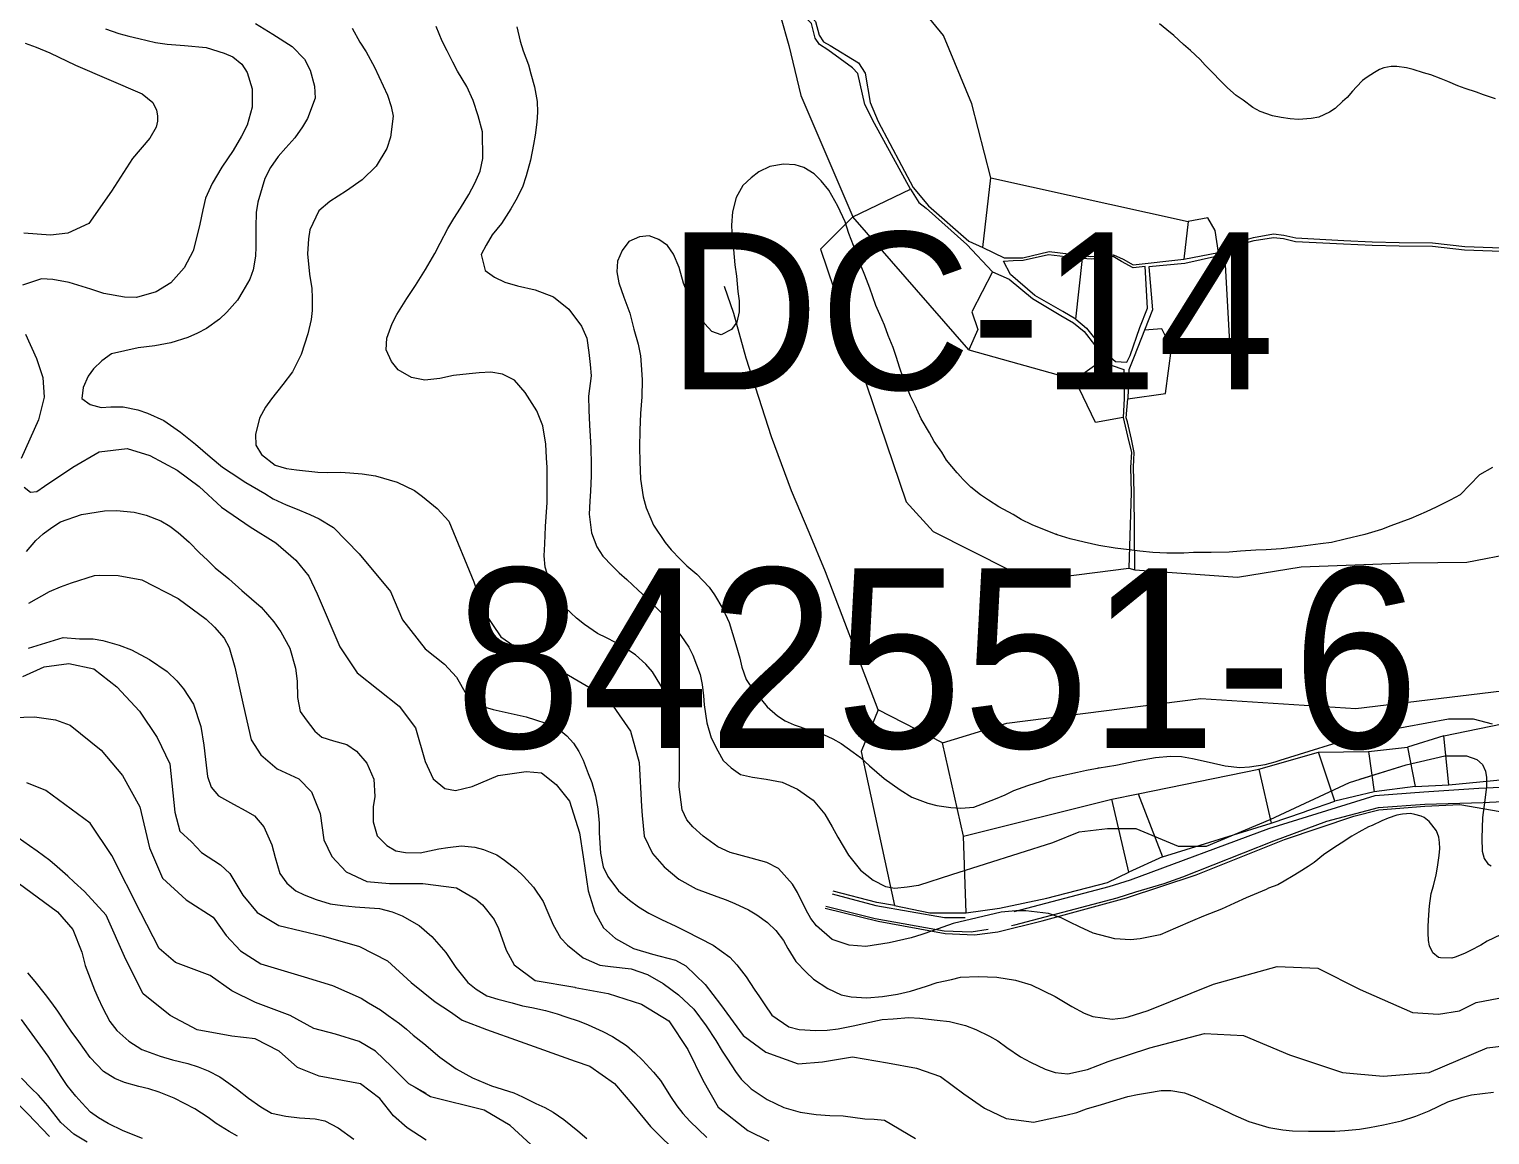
# Model space of a CAD drawing. Header units: metres. Extents: x 548946 to 557077, y 1838800 to 1845419.
# Drawn here: x 553096 to 553746, y 1840288 to 1840780 of the extents above; entities that cross this region are included whole.
import ezdxf
from ezdxf.enums import TextEntityAlignment as Align

# ---------------------------------------------------------------- set-up
doc = ezdxf.new("R2010")
doc.units = ezdxf.units.M
doc.header["$LTSCALE"] = 28
doc.linetypes.add('LONG_DASHED', pattern=[7.5, 6, -1.5])
for name, color, linetype, lineweight in [('1', 7, 'Continuous', 13), ('10', 7, 'Continuous', 13), ('2', 7, 'Continuous', 13), ('22', 7, 'Continuous', 13), ('30', 7, 'Continuous', 13), ('55', 7, 'Continuous', 35)]:
    doc.layers.add(name, color=color, linetype=linetype, lineweight=lineweight)
doc.layers.add('61', color=7, linetype='Continuous')

msp = doc.modelspace()

# ---------------------------------------------------------------- linework, layer by layer
at = {"layer": '1'}
for points in [[(553129.64, 1840780.12), (553135.72, 1840778.06), (553140.14, 1840776.86), (553144.54, 1840775.91), (553152.02, 1840774.13), (553157.18, 1840773.27), (553164.92, 1840772.69), (553174.51, 1840771.8), (553182.59, 1840769.31), (553186.42, 1840767.65), (553190.41, 1840764.45), (553192.78, 1840760.67), (553195, 1840753.51), (553194.99, 1840745.31), (553192.75, 1840737.26), (553190.29, 1840732.44), (553186.58, 1840726.05), (553181.54, 1840718.6), (553177.14, 1840711.35), (553174.22, 1840704.79), (553173.1, 1840699.59), (553171.73, 1840693.2), (553170.64, 1840688.92), (553168.74, 1840681.3), (553164.77, 1840673.7), (553158.74, 1840667.06), (553152.28, 1840663.1), (553143.46, 1840660.56), (553138.12, 1840660.63), (553128.95, 1840662.35), (553123.16, 1840664.18), (553113.6, 1840667.16), (553106.29, 1840668.56), (553101.18, 1840668.91), (553092.78, 1840666.04)], [(553196.48, 1840782.54), (553204.16, 1840777.79), (553212.83, 1840772.25), (553218.39, 1840766.62), (553220.87, 1840761.82), (553222.84, 1840754.62), (553223.03, 1840749.31), (553219.74, 1840740.23), (553217.42, 1840736.47), (553214.05, 1840731.67), (553209.99, 1840727.19), (553206.64, 1840723.32), (553203.16, 1840718.38), (553200.7, 1840713.56), (553197.57, 1840702.94), (553196.77, 1840698.43), (553196.59, 1840691.78), (553196.64, 1840683.07), (553196.58, 1840678.9), (553195.43, 1840672.79), (553194.06, 1840668.74), (553190.88, 1840663.31), (553188.45, 1840659.41), (553183.71, 1840654.07), (553180.42, 1840650.85), (553174.76, 1840646.71), (553170.71, 1840644.58), (553166.37, 1840642.67), (553158.83, 1840640.28), (553151.69, 1840638.97), (553144.23, 1840638.15), (553132.44, 1840635.42), (553128.1, 1840632.34), (553124.32, 1840628.8), (553121.95, 1840625.55), (553119.78, 1840620.5), (553119.14, 1840615.62), (553122.82, 1840612.9), (553127.79, 1840611.5), (553132.05, 1840611.84), (553137.64, 1840611.8), (553144.15, 1840610.57), (553148.35, 1840609.08), (553155.74, 1840605.73), (553163.07, 1840600.56), (553169.77, 1840595.18), (553176.25, 1840589.52), (553181.81, 1840585.06), (553185.61, 1840582.49), (553192.2, 1840578.14), (553200.67, 1840573.22), (553204.44, 1840570.91), (553210.21, 1840568.16), (553214.29, 1840566.53), (553220.68, 1840563.98), (553224.93, 1840561.98), (553231.21, 1840558.12), (553242.69, 1840546.46), (553256.65, 1840529.6), (553261.95, 1840517.08), (553272.05, 1840504.07), (553280.72, 1840497.33), (553286.01, 1840491.55), (553290.34, 1840483.84), (553295.63, 1840479.03), (553302.37, 1840477.1), (553317.08, 1840473.81)], [(553239.51, 1840780.39), (553243.04, 1840774.27), (553245.86, 1840769.9), (553249.48, 1840763.02), (553255.27, 1840750.65), (553256.86, 1840745.62), (553257.86, 1840741.31), (553256.68, 1840731.95), (553255.01, 1840726.95), (553250.3, 1840719.02), (553243.95, 1840712.86), (553237.07, 1840708.07), (553229.67, 1840703.22), (553224.78, 1840699.17), (553220.77, 1840690.67), (553220.17, 1840686.7), (553219.74, 1840680.02), (553220.61, 1840670.88), (553221.58, 1840664.48), (553221.77, 1840660.34), (553221.74, 1840654.75), (553221.28, 1840650.67), (553219.76, 1840644.39), (553216.87, 1840635.22), (553212.92, 1840627.38), (553208.72, 1840621.84), (553203.57, 1840615.42), (553201, 1840611.63), (553198.28, 1840606.78), (553196.47, 1840599.55), (553196.61, 1840594.76), (553199.15, 1840590.61), (553205.26, 1840585.95), (553210.36, 1840584.44), (553214.73, 1840583.75), (553224.21, 1840582.71), (553228.38, 1840582.65), (553234.35, 1840582.79), (553238.54, 1840582.47), (553244.05, 1840582.03), (553249.88, 1840581.11)], [(553325.39, 1840550.8), (553325.72, 1840558.51), (553325.89, 1840562.82), (553326.36, 1840569.25), (553326.39, 1840573.67), (553326.42, 1840578.1), (553326.46, 1840584.87), (553326.12, 1840589.12), (553325.84, 1840595.2), (553324.42, 1840603.37), (553321.85, 1840610.11), (553316.67, 1840618.25), (553311.9, 1840623.71), (553306.54, 1840626.37), (553301.37, 1840627.23), (553296.06, 1840627.04), (553291.69, 1840626.56), (553284.75, 1840625.79), (553278.53, 1840624.46), (553271.85, 1840623.72), (553265.99, 1840624.9), (553260.03, 1840628.27), (553257.01, 1840632.1), (553254.76, 1840637.19), (553254.96, 1840642.41), (553257.37, 1840648.92), (553259.4, 1840652.91), (553263.94, 1840660.05), (553267.72, 1840665.92), (553272.26, 1840673.06), (553276.3, 1840680.13), (553278.79, 1840684.7), (553282.22, 1840691.32), (553284.85, 1840695.77), (553287.74, 1840700.25), (553291.48, 1840706.39), (553294.17, 1840711.5), (553296.58, 1840716.83), (553297.78, 1840722.43), (553297.65, 1840734.25), (553295.69, 1840741.44), (553293.38, 1840748.21), (553290.62, 1840754.41), (553286.48, 1840761.24), (553284.35, 1840765.3), (553281.84, 1840770.35), (553279.67, 1840774.67), (553277, 1840781.26)], [(553478.26, 1840643.59), (553476.58, 1840648.22), (553474.51, 1840652.93), (553472.77, 1840656.9), (553471.43, 1840660.79), (553470.09, 1840664.67), (553467.9, 1840670.41), (553466.27, 1840674.53), (553464.62, 1840678.9), (553462.8, 1840683.64), (553460.78, 1840689.01), (553459.16, 1840694.29), (553455.79, 1840701.2), (553451.89, 1840708.32), (553448.44, 1840712.49), (553445.36, 1840715.66), (553440.76, 1840718.41), (553436.85, 1840719.67), (553431.63, 1840719.87), (553425.49, 1840718.93), (553420.69, 1840716.45), (553417.2, 1840713.86), (553413.55, 1840710.47), (553410.63, 1840705.07), (553408.99, 1840698.65), (553408.48, 1840692.74), (553408.81, 1840686.14), (553409.41, 1840681.92), (553410.03, 1840675.09), (553410.71, 1840670.1), (553411.33, 1840663.27), (553411.93, 1840659.05), (553411.95, 1840654.11), (553410.89, 1840649.57), (553408.52, 1840646.32), (553403.83, 1840643.98), (553399.78, 1840645.35), (553396.67, 1840648.78), (553393.45, 1840653.24), (553390.2, 1840659.12), (553387.12, 1840666.98), (553385.19, 1840673.92), (553382.71, 1840679.89), (553379.94, 1840683.75), (553376.15, 1840686.32), (553371.81, 1840687.92), (553367.56, 1840687.58), (553362.84, 1840685.5), (553359.78, 1840681.4), (553357.69, 1840676.74), (553357.43, 1840672.03), (553358.37, 1840667.06), (553360.51, 1840660.67), (553363.24, 1840653.55), (553365.06, 1840646.47), (553366.97, 1840639.79), (553367.93, 1840634.56), (553368.24, 1840630.57), (553368.72, 1840623.86), (553368.51, 1840616.29), (553367.91, 1840608.81), (553367.67, 1840601.5), (553367.49, 1840593.68), (553367.66, 1840587.45), (553367.99, 1840579.69), (553369.13, 1840571.75), (553370.44, 1840566.95), (553373.77, 1840559.12), (553378.9, 1840551.5), (553381.61, 1840548.15), (553385.58, 1840544.04), (553388.63, 1840541.12), (553393.08, 1840537.32), (553398.53, 1840531.55), (553400.98, 1840528.18), (553404.65, 1840521.95), (553407.42, 1840515.75), (553410.44, 1840506.07), (553412.14, 1840500.01), (553413.11, 1840495.96), (553415.02, 1840490.45), (553418.12, 1840485.85), (553421.86, 1840481.45), (553424.43, 1840478.22), (553429.02, 1840474.3), (553432.39, 1840472.07), (553436.35, 1840470.3), (553442.98, 1840468.03), (553449.46, 1840465.89), (553453.56, 1840464), (553457.3, 1840461.94), (553462.67, 1840458.11), (553465.92, 1840455.73), (553469.97, 1840452.02), (553476.45, 1840446.36), (553483.64, 1840441.3), (553488.8, 1840438.1), (553495.99, 1840435.38), (553499.88, 1840434.37), (553506.21, 1840433.51), (553510.55, 1840433.08)], [(553478.26, 1840643.59), (553476.58, 1840648.22), (553474.51, 1840652.93), (553472.77, 1840656.9), (553471.43, 1840660.79), (553470.09, 1840664.67), (553467.9, 1840670.41), (553466.27, 1840674.53), (553464.62, 1840678.9), (553462.8, 1840683.64), (553460.78, 1840689.01), (553459.16, 1840694.29), (553455.79, 1840701.2), (553451.89, 1840708.32), (553448.44, 1840712.49), (553445.36, 1840715.66), (553440.76, 1840718.41), (553436.85, 1840719.67), (553431.63, 1840719.87), (553425.49, 1840718.93), (553420.69, 1840716.45), (553417.2, 1840713.86), (553413.55, 1840710.47), (553410.63, 1840705.07), (553408.99, 1840698.65), (553408.48, 1840692.74), (553408.81, 1840686.14), (553409.41, 1840681.92), (553410.03, 1840675.09), (553410.71, 1840670.1), (553411.33, 1840663.27), (553411.93, 1840659.05), (553411.95, 1840654.11), (553410.89, 1840649.57), (553408.52, 1840646.32), (553403.83, 1840643.98), (553399.78, 1840645.35), (553396.67, 1840648.78), (553393.45, 1840653.24), (553390.2, 1840659.12), (553387.12, 1840666.98), (553385.19, 1840673.92), (553382.71, 1840679.89), (553379.94, 1840683.75), (553376.15, 1840686.32), (553375.89, 1840686.42)], [(553094.02, 1840644.19), (553098.93, 1840633.32), (553101.75, 1840624.86), (553102.35, 1840616.2), (553099.85, 1840606.06), (553092.1, 1840588.8)], [(553747.45, 1840584.8), (553741.56, 1840581.55), (553733.05, 1840572.68), (553728.51, 1840570.23), (553722.34, 1840567.21), (553717.88, 1840565.16), (553711.05, 1840562.19), (553702.06, 1840558.86), (553697.94, 1840557.24), (553690.52, 1840554.99), (553681.78, 1840552.86), (553675.7, 1840551.41), (553670.81, 1840550.87), (553661.85, 1840549.62), (553653.25, 1840548.55), (553646.66, 1840548.21), (553642, 1840547.96), (553635.15, 1840547.59), (553630.12, 1840547.17), (553622.07, 1840547.06), (553614.28, 1840546.98), (553609.88, 1840546.76), (553602.34, 1840546.71), (553596.06, 1840547.06), (553590.41, 1840547.61), (553585.53, 1840548.24), (553579.33, 1840548.99), (553572.05, 1840550.14), (553565.52, 1840551.63), (553559.38, 1840553.03), (553553.58, 1840554.87), (553547.88, 1840557.1), (553542.42, 1840559.36), (553537.49, 1840561.68), (553533.86, 1840563.88), (553527.5, 1840567.34), (553522.88, 1840570.34), (553519.37, 1840572.69), (553515.09, 1840576.12), (553511.72, 1840579.52), (553508.93, 1840582.46), (553504.28, 1840588.06), (553502.2, 1840591.6), (553498.8, 1840596.43), (553496.7, 1840600.23), (553493.02, 1840606.46), (553490.28, 1840612.4), (553488.26, 1840616.6), (553486.52, 1840620.57), (553485.01, 1840624.83), (553483.33, 1840629.45), (553481.94, 1840633.85), (553480.54, 1840638.25), (553478.26, 1840643.59)], [(553510.92, 1840580.36), (553508.93, 1840582.46), (553504.28, 1840588.06), (553502.2, 1840591.6), (553498.8, 1840596.43), (553496.7, 1840600.23), (553493.02, 1840606.46), (553490.28, 1840612.4), (553488.26, 1840616.6), (553486.52, 1840620.57), (553485.01, 1840624.83), (553483.33, 1840629.45), (553481.94, 1840633.85), (553480.54, 1840638.25), (553478.26, 1840643.59)], [(553093.51, 1840576.1), (553096.32, 1840573.89), (553099.13, 1840574.09), (553102.55, 1840576.51), (553115.2, 1840584.97), (553126.95, 1840591.84), (553139.35, 1840593.35), (553149.41, 1840590.19), (553161.67, 1840583.65)], [(553161.67, 1840583.65), (553171.42, 1840576.32), (553181.37, 1840567.19), (553194.14, 1840558.37), (553205.54, 1840551.35), (553214.44, 1840543.53), (553220.2, 1840536.41), (553223.93, 1840528.64), (553234.03, 1840505.04), (553241.73, 1840493.48), (553260.5, 1840478.55), (553267.72, 1840468.91), (553272.05, 1840453.98), (553275.56, 1840446.14), (553280.89, 1840441.97), (553285.64, 1840441.08), (553293.06, 1840442.87), (553304.62, 1840447.63), (553317.08, 1840449.41), (553323.9, 1840448.82), (553330.43, 1840443.76), (553336.36, 1840436.32), (553340.74, 1840422.22), (553342.48, 1840411.51), (553344.72, 1840396.31), (553347.7, 1840386.84), (553351.43, 1840379.86), (553356.89, 1840375.13), (553364.84, 1840370.64), (553373.29, 1840368.15), (553383.48, 1840365.41), (553388.09, 1840362.88), (553396.75, 1840354.68), (553403.56, 1840345.74), (553413.73, 1840331.89), (553423.71, 1840324.54), (553438.22, 1840319.28), (553449.05, 1840320.13), (553462.36, 1840322.49), (553477.98, 1840319.82), (553490.94, 1840317.39), (553501.58, 1840313.64), (553511.95, 1840305.98), (553521.11, 1840299.59), (553530.79, 1840295.03), (553543.13, 1840293.4), (553544.26, 1840293.57), (553557.33, 1840296.47), (553562.27, 1840297.66), (553566.64, 1840299.32), (553573.32, 1840301.22), (553578.61, 1840302.85), (553585.03, 1840304.72), (553589.35, 1840305.72), (553593.69, 1840306.46), (553599.83, 1840307.39), (553604.11, 1840307.47), (553610.22, 1840306.33), (553614.56, 1840304.72), (553621.4, 1840301.58), (553625.91, 1840299.6), (553631.82, 1840296.74), (553638.93, 1840293.62), (553647.8, 1840290.96), (553654.03, 1840289.95), (553658.37, 1840289.52), (553665.42, 1840289.26), (553670.22, 1840289.39), (553677.24, 1840289.39), (553681.64, 1840289.61), (553688.2, 1840290.2), (553692.55, 1840290.94), (553698.91, 1840292.16), (553702.85, 1840292.99), (553706.91, 1840293.96), (553713.19, 1840295.95), (553719.16, 1840298.43), (553727.45, 1840302.33), (553733.84, 1840304.46), (553738.01, 1840305.57), (553747.78, 1840306.65)], [(553249.88, 1840581.11), (553259.55, 1840578.28), (553267.37, 1840574.59), (553270.91, 1840571.99), (553277.46, 1840566.52), (553282.64, 1840560.91), (553293.71, 1840533.93), (553298.04, 1840520.93), (553305.74, 1840509.37), (553317.77, 1840501.18), (553334.14, 1840493.48), (553348.09, 1840485.29), (553355.79, 1840478.55), (553363.49, 1840467.47), (553367.34, 1840453.5), (553368.45, 1840433.82), (553368.76, 1840429.82), (553369.64, 1840420.68), (553373.34, 1840413.03), (553378.56, 1840406.97), (553385.01, 1840401.56), (553392.77, 1840397.22), (553401.99, 1840393.81), (553406.18, 1840392.32), (553410.01, 1840390.66), (553416.03, 1840387.94), (553419.8, 1840385.63), (553424.59, 1840382.25), (553428.24, 1840378.62), (553431.72, 1840374.2), (553433.54, 1840370.62), (553437.17, 1840364.91), (553441.73, 1840360.08), (553445.07, 1840356.94), (553451.37, 1840352.82), (553457.39, 1840350.1), (553461.79, 1840349.16), (553468.73, 1840348.75), (553475.69, 1840349.26), (553482.46, 1840350.39), (553488.17, 1840351.67), (553495.34, 1840353.89), (553500.11, 1840355.46), (553506.45, 1840356.93), (553510.51, 1840357.9), (553518.27, 1840358.24), (553526.64, 1840357.86), (553534.98, 1840356.56), (553541.97, 1840354.47), (553552.56, 1840349.27), (553560.06, 1840344.89), (553565.6, 1840341.86), (553569.39, 1840340.46), (553577.99, 1840339.19), (553583.13, 1840339.76), (553585.07, 1840340.3), (553594.01, 1840343.02), (553623.12, 1840354.83), (553651.45, 1840362.71), (553669.54, 1840361.92), (553688.43, 1840352.47), (553711.77, 1840342.2), (553723.34, 1840341.45), (553732.66, 1840342.95), (553740.12, 1840346.69), (553750.19, 1840348.56)], [(553615.38, 1840546.99), (553614.28, 1840546.98), (553609.88, 1840546.76), (553602.34, 1840546.71), (553596.06, 1840547.06), (553590.41, 1840547.61), (553585.53, 1840548.24), (553579.33, 1840548.99), (553572.05, 1840550.14), (553565.52, 1840551.63), (553559.38, 1840553.03), (553553.58, 1840554.87), (553553.04, 1840555.08)], [(553718.71, 1840380.63), (553719.01, 1840385.69), (553719.32, 1840389.71), (553720.14, 1840395.21), (553721.1, 1840398.54), (553722.36, 1840403.52), (553722.94, 1840406.81), (553723.59, 1840412.1), (553723.91, 1840415.26), (553723.81, 1840417.91), (553723.46, 1840420.24), (553722.48, 1840423.08), (553720.38, 1840425.79), (553719.17, 1840427.27), (553716.99, 1840429.02), (553715.59, 1840429.62), (553712.76, 1840430.35), (553710.82, 1840430.71), (553707.34, 1840430.42), (553704.82, 1840430.05), (553700.99, 1840428.68), (553698.18, 1840427.51), (553693.76, 1840425.42), (553692.22, 1840424.77), (553687.82, 1840422.48), (553684.8, 1840420.63), (553680, 1840417.64), (553676.73, 1840415.48), (553672.15, 1840412.31), (553667.96, 1840409.01), (553665.31, 1840407.2), (553661.33, 1840404.58), (553658.56, 1840403.04), (553654.55, 1840400.6), (553651.78, 1840399.07), (553647.59, 1840397.47), (553646.62, 1840396.88), (553637.67, 1840393.22), (553632.51, 1840390.85), (553626.69, 1840388.25), (553618.72, 1840385.03), (553613.75, 1840382.93), (553606.29, 1840379.76), (553599.46, 1840376.8), (553590.55, 1840375.04), (553586.19, 1840374.56), (553579.25, 1840374.97), (553569.6, 1840377.54), (553563.44, 1840380.38), (553559.18, 1840382.38), (553555.33, 1840384.3), (553549.65, 1840386.27), (553539.52, 1840387.37), (553535.09, 1840387.4), (553528.52, 1840386.81), (553507.22, 1840381.86), (553497.97, 1840378.5), (553493.2, 1840376.93), (553488.43, 1840375.37), (553478.66, 1840373.12), (553468.29, 1840371.59), (553460.96, 1840372.08), (553453.39, 1840374.63), (553446.35, 1840380.75), (553443.78, 1840383.98), (553441.67, 1840387.78), (553437.82, 1840395.55), (553435.71, 1840399.35), (553429.35, 1840406.32), (553424.25, 1840409.01), (553417.28, 1840410.84), (553407.89, 1840413.45), (553402.41, 1840415.97), (553395.91, 1840420.71), (553391.28, 1840424.89), (553388.6, 1840427.97), (553386.55, 1840432.43), (553385.16, 1840442.68), (553385.31, 1840447.25), (553385.29, 1840452.19), (553385.29, 1840460.38), (553384.87, 1840465.41), (553383.79, 1840472.83), (553382.26, 1840477.34), (553379.49, 1840483.54), (553377.07, 1840487.83), (553373.28, 1840493.91), (553370.31, 1840497.23), (553365.69, 1840501.4), (553362.32, 1840503.63), (553356.76, 1840506.92), (553352.76, 1840508.95), (553348.77, 1840510.98), (553343, 1840514.9), (553339.44, 1840517.76), (553334.36, 1840522.53), (553331.51, 1840525.99), (553328.29, 1840531.62), (553325.5, 1840540.41), (553325.08, 1840545.44), (553325.39, 1840550.8)], [(553095.59, 1840524.37), (553104.71, 1840529.66), (553109.66, 1840531.76), (553114.52, 1840533.47), (553124.79, 1840536.68), (553126.83, 1840536.91), (553135.39, 1840536.82), (553145.86, 1840534.75), (553162.06, 1840526.44), (553174.6, 1840517.34), (553178.24, 1840513.73), (553182.54, 1840508.9), (553184.83, 1840504.68), (553187.35, 1840495.87), (553191.2, 1840478.53), (553194.57, 1840463.6), (553198.9, 1840456.86), (553206.12, 1840450.6), (553215.75, 1840446.26), (553221.52, 1840440.48), (553225.37, 1840430.85), (553226.91, 1840419.06), (553230.47, 1840411.63), (553236.92, 1840404.84), (553246.07, 1840400.5), (553256.17, 1840399.54), (553271.09, 1840399.54), (553286.05, 1840397.7), (553294.68, 1840392.6), (553297.55, 1840390.07), (553302.81, 1840383.53), (553304.8, 1840379.61), (553308.21, 1840369.89), (553311.65, 1840363.4), (553321.13, 1840356.39), (553338.74, 1840353.42), (553338.92, 1840353.36), (553353.5, 1840350.58), (553368.47, 1840345.9), (553380.58, 1840338.43), (553389.05, 1840325.63), (553395.67, 1840312.09), (553402.48, 1840299.98), (553415.78, 1840289.65), (553425.1, 1840285.05)], [(553095.37, 1840504.4), (553110.85, 1840509.1), (553118.18, 1840508.61), (553124.18, 1840508.49), (553128.55, 1840507.8), (553135.8, 1840505.73), (553141.36, 1840503.62), (553149.24, 1840499.41), (553157.11, 1840494.04), (553161.48, 1840489.84), (553164.47, 1840486.26), (553168.86, 1840479.46), (553172.17, 1840469.55), (553173.47, 1840461.24), (553174.18, 1840454.82), (553175.14, 1840447.25), (553176.71, 1840442.48), (553179.99, 1840438.68), (553186.64, 1840434.99), (553192.17, 1840431.96), (553196.05, 1840429.79), (553200.24, 1840424.79), (553203.72, 1840416.84), (553205.26, 1840411.16), (553207.33, 1840404.11), (553210.41, 1840399.76), (553214.44, 1840396.31), (553218.15, 1840394.5), (553223.57, 1840392.5), (553229.76, 1840390.58), (553235.19, 1840389.75), (553240.84, 1840389.2), (553247.26, 1840388.74), (553251.72, 1840388.45), (553257.34, 1840386.98), (553261.82, 1840385.27), (553269.33, 1840380.89), (553275.06, 1840376.06), (553281.31, 1840368.95), (553285.7, 1840362.15), (553291.11, 1840355.46), (553294.82, 1840352.49), (553299.56, 1840349.63), (553304.41, 1840348.08), (553310.84, 1840346.45), (553315.4, 1840345.13), (553319.51, 1840344.41), (553325.65, 1840343.01), (553330.87, 1840341.63), (553334.67, 1840340.23), (553340.61, 1840338.28), (553344.69, 1840336.65), (553351.25, 1840333.73), (553355.53, 1840331.47), (553361.7, 1840327.47), (553365.43, 1840324.24), (553368.91, 1840320.98), (553373.79, 1840315.66), (553376.81, 1840311.83), (553381.55, 1840304.29), (553384.17, 1840300.55), (553386.88, 1840297.21), (553389.99, 1840293.78), (553397.55, 1840286.55)], [(553092.86, 1840491.81), (553102.35, 1840496.1), (553113.33, 1840497.58), (553124.47, 1840495.19), (553134.82, 1840487.15), (553144.83, 1840476.34), (553152.74, 1840464.66), (553158.39, 1840452.84), (553160.64, 1840431.33), (553162.88, 1840422.98), (553168.02, 1840418.16), (553172.51, 1840413.35), (553180.85, 1840407.89), (553185.02, 1840404.04), (553190.8, 1840394.4), (553197.21, 1840386.7), (553206.84, 1840380.92), (553226.73, 1840376.1), (553242.77, 1840371.61), (553255.29, 1840365.18), (553265.88, 1840355.55), (553276.46, 1840346.88), (553283.42, 1840342.47), (553288.48, 1840338.81), (553299.31, 1840334.57), (553314.41, 1840329.25)], [(553088.63, 1840473.49), (553098.08, 1840473.88), (553107.47, 1840472.44), (553113.98, 1840470.04), (553127.82, 1840458.95), (553137.3, 1840447.71), (553145, 1840433.74), (553149.33, 1840415.44), (553155.11, 1840401.95), (553165.69, 1840392.32), (553177.73, 1840384.61), (553183.5, 1840376.42), (553189.76, 1840369.68), (553198.9, 1840363.9), (553218.15, 1840358.12), (553230.75, 1840354.22), (553243.55, 1840348.6), (553246.85, 1840346.42), (553252.13, 1840343.36), (553255.53, 1840340.88), (553260.6, 1840337.27), (553263.74, 1840334.76), (553266.77, 1840332.1), (553271.47, 1840328.33), (553278.63, 1840322.35), (553285.85, 1840317.03), (553293.19, 1840313.03), (553301.63, 1840309.54), (553311.6, 1840306.47), (553315.45, 1840304.56), (553321.36, 1840301.7), (553325.32, 1840299.92), (553329.06, 1840297.86), (553333.85, 1840294.49), (553340.13, 1840289.46), (553344.01, 1840286.11)], [(553317.08, 1840473.81), (553329.91, 1840469.63), (553335.19, 1840465.4), (553338.16, 1840462.08), (553340.52, 1840458.31), (553342.38, 1840454.48), (553344.71, 1840448.63), (553346.33, 1840444.52), (553347.9, 1840438.58), (553348.92, 1840432.84), (553349.49, 1840426.52), (553349.57, 1840422.24), (553350.19, 1840413.08), (553351.38, 1840406.97), (553353.4, 1840402.77), (553358.14, 1840396.39), (553363.01, 1840392.25), (553367.12, 1840389.19), (553371.72, 1840386.45), (553377.37, 1840383.56), (553383.67, 1840380.61), (553388.21, 1840378.38), (553400.34, 1840372.17), (553407.7, 1840366.74), (553410.93, 1840363.45), (553415.03, 1840358.05), (553418.62, 1840352.59), (553420.96, 1840349.08), (553423.3, 1840345.57), (553426.41, 1840340.97), (553434, 1840335.82), (553438.68, 1840334.64), (553446.02, 1840334.15), (553451.07, 1840334.32), (553455.95, 1840334.86), (553463.46, 1840336.33), (553468.03, 1840337.36), (553475.66, 1840338.98), (553480.42, 1840339.37), (553487.39, 1840339.88), (553492.36, 1840339.65), (553500.12, 1840338.81), (553505.52, 1840338.23), (553512.74, 1840336.43), (553517.37, 1840334.6), (553523.42, 1840331.62), (553527.15, 1840329.56), (553531.12, 1840326.62), (553537.17, 1840322.47), (553541.59, 1840320.1), (553548.18, 1840316.92), (553552.64, 1840315.46), (553558.29, 1840314.91), (553567.06, 1840316.79), (553576.28, 1840320.41), (553594.8, 1840326.48), (553619.19, 1840332.78), (553636.5, 1840332), (553656.96, 1840323.34), (553680.56, 1840315.46), (553698.66, 1840313.89), (553719.12, 1840315.46), (553745.08, 1840326.48), (553758.46, 1840328.06)], [(553510.55, 1840433.08), (553516.35, 1840433.59), (553526.09, 1840437.26), (553530.32, 1840439.03), (553534.26, 1840441.02), (553540.51, 1840443.27), (553546.54, 1840445.23), (553550.42, 1840446.57), (553554.36, 1840447.4), (553562.62, 1840449.22), (553566.56, 1840450.04), (553572.16, 1840451.18), (553579.58, 1840452.25), (553588.86, 1840454.19), (553597.29, 1840455.64), (553603.97, 1840456.37), (553608.94, 1840456.14), (553613.85, 1840455.25), (553621.18, 1840453.58), (553628.37, 1840452.04), (553634.83, 1840451.32), (553639.22, 1840451.54), (553646.13, 1840452.56), (553650.68, 1840453.84), (553652.88, 1840454.54), (553689.22, 1840465.86), (553727.78, 1840472.95), (553738.79, 1840472.95), (553747.25, 1840470.67)], [(553571.61, 1840451.07), (553572.16, 1840451.18), (553579.58, 1840452.25), (553588.86, 1840454.19), (553597.29, 1840455.64), (553603.97, 1840456.37), (553608.94, 1840456.14), (553613.85, 1840455.25), (553621.18, 1840453.58), (553628.37, 1840452.04), (553634.83, 1840451.32), (553639.22, 1840451.54), (553646.13, 1840452.56), (553650.68, 1840453.84), (553652.88, 1840454.54), (553689.22, 1840465.86), (553727.78, 1840472.95), (553738.79, 1840472.95), (553747.25, 1840470.67)], [(553272.57, 1840285.27), (553263.98, 1840290.84), (553258.04, 1840296.2), (553251.81, 1840303.93), (553243.21, 1840310.48), (553224.89, 1840313.81), (553215.26, 1840317.66), (553207.08, 1840324.89), (553196.35, 1840330.42), (553185.91, 1840331.63), (553170.51, 1840334.52), (553158.47, 1840340.78), (553146.44, 1840350.41), (553138.74, 1840365.83), (553130.08, 1840385.57), (553120.3, 1840396.08), (553115.82, 1840400.14), (553112.91, 1840402.94), (553108.18, 1840406.97), (553104.87, 1840409.86), (553099.33, 1840414.06), (553095.82, 1840416.41), (553090.89, 1840419.89)], [(553090.89, 1840399.88), (553108.38, 1840387.06), (553115.09, 1840379.13), (553119.19, 1840369.09), (553120.68, 1840363.05), (553124.74, 1840352.2), (553126.44, 1840348.5), (553128.31, 1840344.44), (553131.71, 1840338.21), (553134.75, 1840334.15), (553140.06, 1840329.42), (553145.91, 1840325.67), (553154, 1840322.68), (553159.48, 1840321.08), (553166.39, 1840319.51), (553170.96, 1840317.94), (553175.42, 1840316.24), (553180.64, 1840313.45), (553184.7, 1840310.66), (553188.51, 1840307.84), (553193.33, 1840303.97), (553198.93, 1840300.19), (553203.64, 1840297.34), (553210.01, 1840295.97), (553216.17, 1840295.23), (553223.07, 1840294.82), (553227.45, 1840293.88), (553233.36, 1840290.78), (553240.26, 1840285.71)], [(553750.93, 1840376.68), (553744.97, 1840373.94), (553742.13, 1840372.11), (553737.55, 1840369.8), (553734.86, 1840368.37), (553730.76, 1840366.87), (553729.3, 1840366.33), (553724.26, 1840366.44), (553723.28, 1840366.71), (553720.78, 1840368.71), (553719.39, 1840371.88), (553718.85, 1840374.19), (553718.67, 1840377.59), (553718.71, 1840380.63)], [(553188.49, 1840287.06), (553184.75, 1840289.12), (553179.02, 1840292.78), (553175.48, 1840295.38), (553169.46, 1840299.27), (553160.36, 1840303.99), (553153.68, 1840306.77), (553148.97, 1840308.2), (553144.57, 1840309.15), (553138.12, 1840311.04), (553133.9, 1840312.78), (553128.87, 1840315.87), (553122.86, 1840322.1), (553117.78, 1840329.22), (553114.42, 1840333.79), (553112.22, 1840337.19), (553108.49, 1840342.76), (553105.86, 1840346.5), (553102.98, 1840350.22), (553098.45, 1840355.96), (553095.17, 1840359.76)], [(553104.74, 1840286.92), (553095.19, 1840297.12), (553087.65, 1840304.32), (553076.65, 1840312.42), (553051.85, 1840322.23), (553039.34, 1840327.58), (553037.55, 1840329.09), (553027.66, 1840336.98), (553024.17, 1840340.48), (553020.91, 1840343.09), (553013.95, 1840347.5), (553007.39, 1840350.66), (553002.3, 1840352.18), (552994.41, 1840354.54)], [(553146.12, 1840286.09), (553137.6, 1840289.42), (553130.9, 1840292.7), (553126.61, 1840295.2), (553123.09, 1840297.79), (553119.15, 1840301.88), (553116.48, 1840304.96), (553112.59, 1840309.7), (553109.95, 1840313.68), (553106.83, 1840318.52), (553104.16, 1840322.75), (553092.29, 1840339)], [(553314.41, 1840329.25), (553338.83, 1840320.56), (553345.46, 1840318.32), (553356.37, 1840310.54), (553365.07, 1840300.41), (553372.42, 1840291.35), (553386.07, 1840277.89)]]:
    msp.add_lwpolyline(points, dxfattribs=at)
at = {"layer": '10'}
for p, q in [((553520.43, 1840682.84), (553524.03, 1840713.84)), ((553448.12, 1840682.02), (553462.58, 1840696.41)), ((553561.78, 1840650.85), (553564.75, 1840677.88)), ((553609.98, 1840677.64), (553625.42, 1840680.6)), ((553514.12, 1840637.26), (553561.43, 1840623.99)), ((553561.43, 1840623.99), (553574.72, 1840633.48)), ((553502.53, 1840462.29), (553473.77, 1840476.96)), ((553725.76, 1840465.42), (553756.72, 1840471.76)), ((553511.82, 1840420.7), (553502.53, 1840462.29)), ((553643.37, 1840450.56), (553669.89, 1840458.15)), ((553677.24, 1840436.2), (553669.89, 1840458.15)), ((553589.56, 1840439.53), (553643.37, 1840450.56)), ((553643.37, 1840450.56), (553648.89, 1840426.49)), ((553712.94, 1840442.77), (553694.76, 1840440.46)), ((553511.82, 1840420.7), (553577.89, 1840437.14)), ((553577.89, 1840437.14), (553589.56, 1840439.53)), ((553585.37, 1840404.59), (553577.89, 1840437.14)), ((553589.56, 1840439.53), (553600.5, 1840411.46)), ((553665.2, 1840432.08), (553677.24, 1840436.2)), ((553694.76, 1840440.46), (553677.24, 1840436.2)), ((553600.5, 1840411.46), (553648.89, 1840426.49)), ((553512.94, 1840386.61), (553511.82, 1840420.7)), ((553600.5, 1840411.46), (553585.37, 1840404.59))]:
    msp.add_line(p, q, dxfattribs=at)
for points in [[(553524.03, 1840713.84), (553515.51, 1840746.7), (553502.94, 1840777.15), (553485.19, 1840798.89), (553466.08, 1840821.26), (553449.46, 1840829.94), (553425.69, 1840818.64)], [(553425.69, 1840818.64), (553432.79, 1840804.07), (553437.54, 1840794.87), (553440.79, 1840789.1), (553445.89, 1840783.36), (553447.57, 1840777.37), (553449.44, 1840774.34), (553452.47, 1840772.72), (553465, 1840764.99), (553468.08, 1840760.37), (553470.23, 1840747.43), (553473.85, 1840738.89), (553489.44, 1840709.46), (553496.16, 1840701.33), (553514.16, 1840685.69), (553520.43, 1840682.84)], [(553435.7, 1840794.53), (553430.29, 1840785.77), (553434.08, 1840772.67), (553439.32, 1840750.5), (553462.58, 1840696.41)], [(553488.26, 1840708.8), (553472.13, 1840738), (553467.86, 1840746.46), (553464.76, 1840760.29), (553462.31, 1840762.83), (553451.35, 1840770.74), (553447.68, 1840773.18), (553445.81, 1840776.04), (553444.08, 1840782.56), (553439.08, 1840787.7), (553435.7, 1840794.53)], [(553514.12, 1840637.26), (553462.58, 1840696.41), (553488.26, 1840708.8)], [(553488.26, 1840708.8), (553491.87, 1840702.89), (553495.12, 1840700.37), (553513.24, 1840684.19), (553524.74, 1840671.97)], [(553524.03, 1840713.84), (553611.87, 1840694.44), (553609.98, 1840677.64)], [(553625.42, 1840680.6), (553623.88, 1840690.35), (553620.62, 1840695.98), (553611.87, 1840694.44)], [(553520.43, 1840682.84), (553529.94, 1840678.24), (553538.3, 1840678.2), (553550, 1840681.05), (553568.39, 1840678.72), (553578.64, 1840679.49), (553582.88, 1840677.59), (553587.44, 1840675.12), (553609.98, 1840677.64)], [(553625.42, 1840680.6), (553627.68, 1840681.57), (553634.7, 1840685.49), (553640.89, 1840687.19), (553649.8, 1840688.83), (553654.44, 1840688.32), (553659.88, 1840687.03), (553681.12, 1840685.94), (553693.84, 1840685.28), (553705.9, 1840685.06), (553720.7, 1840684.84), (553735.02, 1840683.3), (553763.79, 1840682.2)], [(553628.19, 1840680.38), (553635.01, 1840684.21), (553641.32, 1840685.86), (553649.82, 1840687.3), (553654.36, 1840686.8), (553659.71, 1840685.54), (553681.04, 1840684.44), (553693.79, 1840683.78), (553705.88, 1840683.56), (553720.61, 1840683.34), (553734.91, 1840681.8), (553763.71, 1840680.7)], [(553448.12, 1840682.02), (553486.21, 1840569.49), (553498.24, 1840556.36), (553532.18, 1840539.27), (553546.93, 1840535.13), (553585.51, 1840540.07)], [(553561.78, 1840650.85), (553555.99, 1840654.26), (553543.59, 1840661.4), (553532.75, 1840670.71), (553529.63, 1840676.73), (553533.97, 1840677.05), (553538.44, 1840677.13), (553549.7, 1840679.73), (553564.75, 1840677.88)], [(553561.78, 1840650.85), (553566.65, 1840646.81), (553575.87, 1840635.2), (553579.5, 1840632.05), (553584.5, 1840631.67), (553586.05, 1840634.76), (553590.32, 1840647.17), (553593.77, 1840655.77), (553592.64, 1840674.3), (553587.38, 1840673.72), (553582.12, 1840676.52), (553578.48, 1840678.76), (553568.66, 1840677.64), (553564.75, 1840677.88)], [(553628.19, 1840680.38), (553624.95, 1840678.99), (553610.35, 1840675.72), (553594.34, 1840674.19), (553595.97, 1840655.02), (553592.38, 1840646)], [(553604.49, 1840637.98), (553630.49, 1840640.55), (553628.19, 1840680.38)], [(553524.74, 1840671.97), (553515.58, 1840654.15), (553518.16, 1840646.23), (553514.12, 1840637.26)], [(553524.74, 1840671.97), (553532.14, 1840668.66), (553542.49, 1840660.03), (553555.16, 1840652.51), (553560.75, 1840649.25), (553565.48, 1840645.44), (553574.72, 1840633.48)], [(553473.77, 1840476.96), (553450.37, 1840538.36), (553443.03, 1840555.94), (553435.26, 1840574.39), (553426.33, 1840598.44), (553415, 1840633.5), (553409.51, 1840653.43), (553405.39, 1840665.45)], [(553588.17, 1840539.32), (553633.83, 1840535.97), (553662.18, 1840540.61), (553710.19, 1840542.45), (553736.03, 1840542.76), (553757.46, 1840546.86), (553799.35, 1840558.38), (553851.38, 1840576.79), (553924.06, 1840615.25), (553983.32, 1840664.58)], [(553592.38, 1840646), (553587.82, 1840634.29), (553585.39, 1840628.38), (553585.05, 1840615.42)], [(553604.49, 1840637.98), (553600.07, 1840646.53), (553592.38, 1840646)], [(553585.05, 1840615.42), (553601.76, 1840617.77), (553604.49, 1840637.98)], [(553574.72, 1840633.48), (553577.59, 1840630.44), (553583.21, 1840628.43), (553583.42, 1840615.5), (553582.97, 1840607.07)], [(553582.97, 1840607.07), (553570.63, 1840604.83), (553561.43, 1840623.99)], [(553588.17, 1840539.32), (553587.86, 1840573.59), (553587.47, 1840584.98), (553587.82, 1840591.48), (553586.66, 1840597.44), (553584.87, 1840605.11), (553584.27, 1840606.94), (553585.05, 1840615.42)], [(553582.97, 1840607.07), (553585.36, 1840596.92), (553586.66, 1840591.73), (553586.19, 1840584.87), (553586.44, 1840573.7), (553585.51, 1840540.07)], [(553502.53, 1840462.29), (553531.16, 1840470.98), (553617.49, 1840481.95), (553686.48, 1840477.59), (553756.51, 1840485.94), (553756.72, 1840471.76)], [(553473.77, 1840476.96), (553466.2, 1840458.41), (553481.09, 1840389.82)], [(553727.99, 1840443.53), (553725.76, 1840465.42), (553709.48, 1840460.37)], [(553669.89, 1840458.15), (553692.24, 1840458.4), (553694.76, 1840440.46)], [(553692.24, 1840458.4), (553709.48, 1840460.37), (553712.94, 1840442.77), (553727.99, 1840443.53), (553756.99, 1840446.39)], [(553450.25, 1840388.68), (553473.81, 1840382.77), (553503.66, 1840377.32), (553516.73, 1840376.8), (553527.04, 1840378.08), (553546.86, 1840383), (553584.44, 1840393.22), (553615.39, 1840403.44), (553654.78, 1840419.17), (553685.67, 1840429.62), (553696.79, 1840432.34), (553717.31, 1840434.01), (553732.87, 1840434.73), (553750.84, 1840431.6)], [(553648.89, 1840426.49), (553663.15, 1840431.38), (553665.2, 1840432.08)], [(553512.94, 1840386.61), (553527.8, 1840388.68), (553548.98, 1840393.03), (553575.87, 1840400.12), (553585.37, 1840404.59)], [(553481.09, 1840389.82), (553473.25, 1840391.18), (553453.72, 1840396.14)], [(553481.09, 1840389.82), (553496.75, 1840386.59), (553512.94, 1840386.61)]]:
    msp.add_lwpolyline(points, dxfattribs=at)
at = {"layer": '2'}
for points in [[(553312.91, 1840781.06), (553314.39, 1840774.72), (553315.64, 1840770.43), (553318.04, 1840764.06), (553319.12, 1840760.15), (553320.8, 1840754.35), (553321.9, 1840747.84), (553322.04, 1840743.05), (553321.75, 1840738.59), (553321.09, 1840732.8), (553320.37, 1840728.69), (553318.94, 1840721.64), (553317.1, 1840714.67), (553315.44, 1840709.68), (553312.44, 1840703.88), (553310.26, 1840700), (553306.03, 1840693.55), (553301.92, 1840688.42), (553299.17, 1840683.82), (553297.03, 1840679.69), (553298.85, 1840672.6), (553302.95, 1840669.54), (553307.49, 1840667.31), (553313.26, 1840665.74), (553320.99, 1840663.99), (553329.27, 1840660.87), (553336.12, 1840655.38), (553341.76, 1840647.81), (553344.04, 1840642.47), (553345.01, 1840636.07), (553345.6, 1840630.67), (553346.02, 1840625.65), (553344.82, 1840616.54), (553344.98, 1840610.32), (553345.32, 1840603.72), (553345.6, 1840598.81), (553345.91, 1840593.64), (553345.96, 1840586.1), (553345.98, 1840581.16), (553345.69, 1840574.37), (553345.4, 1840569.92), (553345.14, 1840564.03), (553346.19, 1840555.7), (553348.55, 1840549.58), (553351.23, 1840545.33), (553355.34, 1840541.1), (553358.42, 1840537.92), (553361.87, 1840534.92), (553366.95, 1840530.15), (553370.43, 1840526.89), (553375.67, 1840521.75), (553378.9, 1840518.46), (553383.23, 1840513.35), (553385.94, 1840510), (553389.51, 1840504.8), (553391.33, 1840501.23), (553394.49, 1840492.61), (553395.37, 1840488.15), (553396.05, 1840483.15), (553396.36, 1840479.16), (553397.5, 1840471.22), (553399.4, 1840464.54), (553402.39, 1840458.62), (553404.82, 1840454.34), (553408.3, 1840451.08), (553412.52, 1840448.16), (553417.86, 1840446.93), (553423.94, 1840446.04), (553431.1, 1840444.75), (553437.95, 1840441.6), (553444.86, 1840436.77), (553450.11, 1840430.45), (553453.33, 1840424.83), (553455.78, 1840420.28), (553460.57, 1840412.23), (553465.98, 1840405.54), (553471.55, 1840401.08), (553477.06, 1840398.31), (553481.17, 1840397.59), (553486.71, 1840398.07), (553491.82, 1840398.89), (553491.86, 1840398.9), (553506.68, 1840403.65), (553551.53, 1840417.83), (553563.33, 1840422.55), (553575.92, 1840424.13), (553588.51, 1840424.13), (553607.39, 1840416.25), (553619.98, 1840416.25), (553648.31, 1840428.06), (553683.72, 1840444.6), (553708.89, 1840452.47), (553726.2, 1840456.41), (553735.75, 1840456.51)], [(553748.73, 1840749.06), (553743.39, 1840750.76), (553740.21, 1840751.94), (553735.16, 1840753.58), (553731.97, 1840754.76), (553727.47, 1840756.65), (553724.56, 1840757.95), (553719.89, 1840759.63), (553716.72, 1840760.62), (553712.07, 1840762.11), (553709.03, 1840762.83), (553704.86, 1840763.42), (553702.29, 1840763.42), (553699.02, 1840762.77), (553697, 1840761.98), (553694.84, 1840760.79), (553691.64, 1840758.71), (553689.52, 1840757.14), (553686.77, 1840754.36), (553685.07, 1840752.45), (553682.61, 1840749.61), (553680.62, 1840747.76), (553677.33, 1840744.73), (553674.75, 1840743.01), (553670.12, 1840740.88), (553666.66, 1840740.21), (553660.98, 1840739.78), (553657.23, 1840740.03), (553653.25, 1840740.64), (553649.35, 1840741.36), (553643.88, 1840743.34), (553640.72, 1840745.18), (553636.36, 1840748.33), (553633.26, 1840750.47), (553629.35, 1840753.95), (553625.6, 1840757.65), (553623.23, 1840760.06), (553619.46, 1840763.94), (553617.27, 1840766.56), (553612.91, 1840770.57), (553609.85, 1840773.19), (553605.5, 1840777.2), (553602.36, 1840779.72), (553599.11, 1840782.32)], [(553093.91, 1840773.85), (553098.8, 1840772.04), (553104.93, 1840769.52), (553116.29, 1840764.04), (553146.04, 1840751.28), (553150.81, 1840747.36), (553152.42, 1840744), (553152.86, 1840741.36), (553152.86, 1840739.02), (553152.27, 1840736.38), (553149.5, 1840731.55), (553141.79, 1840722.36), (553132.44, 1840707.89), (553122.24, 1840693.43), (553112.89, 1840689.18), (553105.24, 1840688.33), (553093.34, 1840689.18)], [(553094.52, 1840547.49), (553098.67, 1840552.37), (553101.98, 1840555.33), (553105.84, 1840558.1), (553109.73, 1840560.61), (553118.98, 1840563.97), (553129.2, 1840565.61), (553134.66, 1840565.69), (553142.54, 1840565), (553147.76, 1840563.63), (553154.41, 1840561.11), (553158.32, 1840558.68), (553162, 1840555.96), (553166.91, 1840551.56), (553171.58, 1840546.87), (553175.06, 1840543.61), (553178.57, 1840540.1), (553184.56, 1840535.3), (553190.47, 1840530.09), (553194.78, 1840526.41), (553198.97, 1840522.58), (553204.62, 1840516.17), (553207.84, 1840511.72), (553211.77, 1840504.35), (553214.3, 1840495.52), (553215.07, 1840489.75), (553215.23, 1840482.36), (553216.43, 1840476.25), (553219.05, 1840472.51), (553222.98, 1840467.48), (553226.01, 1840464.82), (553231.26, 1840463.19), (553237.17, 1840461.5), (553241.53, 1840458.46), (553246.15, 1840453.12), (553249.15, 1840446.04), (553249.6, 1840438.41), (553248.93, 1840433.79), (553248.9, 1840427.02), (553250.75, 1840420.85), (553255, 1840416.51), (553259.02, 1840414.22), (553263.28, 1840413.39), (553269.79, 1840413.33), (553278.18, 1840415.03), (553282.15, 1840415.6), (553288.18, 1840416.39), (553294.23, 1840415.76), (553298.11, 1840414.75), (553303.96, 1840412.41), (553307.47, 1840410.06), (553312.61, 1840405.95), (553315.8, 1840402.92), (553320.25, 1840397.94), (553324.58, 1840391.66), (553326.69, 1840386.69), (553329.11, 1840381.23), (553332.36, 1840375.35), (553335.44, 1840372.18), (553342.43, 1840366.57), (553349.82, 1840363.23), (553354.56, 1840362.71), (553363.78, 1840361.64), (553371.09, 1840359.06), (553378.03, 1840355.15), (553384.96, 1840350.06), (553391.78, 1840343.66), (553397.28, 1840336.2), (553401.5, 1840329.77), (553404.38, 1840324.88), (553406.72, 1840321.37), (553410.31, 1840315.91), (553412.76, 1840312.54), (553417.27, 1840308.23), (553424.43, 1840303.42), (553431.85, 1840299.82)], [(553688.36, 1840446.05), (553708.89, 1840452.47), (553726.2, 1840456.41), (553735.75, 1840456.51)], [(553735.75, 1840456.51), (553740.35, 1840454.82), (553742.96, 1840452.66), (553743.26, 1840451.99)], [(553735.75, 1840456.51), (553740.35, 1840454.82), (553742.96, 1840452.66), (553744.34, 1840449.58), (553744.65, 1840446.81), (553744.65, 1840442.81), (553744.04, 1840436.65), (553742.96, 1840428.95), (553742.65, 1840419.72), (553742.81, 1840414.02), (553743.73, 1840410.79), (553745.26, 1840408.32), (553746.8, 1840407.4)], [(553272.54, 1840306.1), (553264.84, 1840310.44), (553257.13, 1840318.14), (553249.92, 1840324.89), (553242.7, 1840329.22), (553232.11, 1840332.59), (553222.48, 1840335), (553211.9, 1840340.78), (553196.49, 1840346.56), (553185.91, 1840351.86), (553176.28, 1840358.6), (553160.88, 1840364.38), (553153.66, 1840370.64), (553145.48, 1840386.54), (553132.49, 1840412.06), (553122.86, 1840426.51), (553103.13, 1840440.96), (553094.62, 1840444.45)], [(553121.53, 1840284.5), (553115.68, 1840288.02), (553109.78, 1840293.22), (553104.02, 1840300.65), (553099.86, 1840305.39), (553096.8, 1840308.31), (553092.27, 1840312.88)], [(553321.01, 1840281.54), (553309.89, 1840291.84), (553298.37, 1840298.72), (553274.4, 1840304.6), (553267.67, 1840308.76)], [(553431.85, 1840299.82), (553439.1, 1840297.76), (553446.24, 1840296.72), (553452.26, 1840296.34), (553458.26, 1840296.22), (553467.9, 1840294.82), (553471.96, 1840294.61), (553476.56, 1840294.21), (553490.45, 1840286.11)]]:
    msp.add_lwpolyline(points, dxfattribs=at)
at = {"layer": '22', "linetype": 'LONG_DASHED'}
for p, q in [((553534.4, 1840387.18), (553576.69, 1840398.29)), ((553503.28, 1840384.51), (553512.55, 1840384.49)), ((553515.15, 1840378.03), (553522.81, 1840379.27)), ((553533.18, 1840380.94), (553534.68, 1840381.18))]:
    msp.add_line(p, q, dxfattribs=at)
for points in [[(553576.69, 1840398.29), (553586.25, 1840401.31), (553647.81, 1840424.05), (553695.07, 1840438.77), (553716.82, 1840440.36), (553741.38, 1840442.06), (553777.47, 1840443.66), (553805.24, 1840444.8), (553838.93, 1840446.03), (553882.21, 1840448.22), (553920.85, 1840451.79), (553969.01, 1840458.85)], [(553534.68, 1840381.18), (553580.26, 1840393.29), (553588.49, 1840395.95), (553601.17, 1840399.63), (553609.47, 1840402.53), (553649.98, 1840418.64), (553673.59, 1840427.32), (553696.67, 1840433.38), (553717.23, 1840434.89), (553743.21, 1840435.69), (553777.86, 1840437.34)], [(553453.28, 1840395.01), (553472.83, 1840389.8), (553503.28, 1840384.51)], [(553450.56, 1840389.51), (553472.4, 1840384.03), (553503.21, 1840378.48), (553515.15, 1840378.03)]]:
    msp.add_lwpolyline(points, dxfattribs=at)
at = {"layer": '30'}
msp.add_line((553585.51, 1840540.07), (553588.17, 1840539.32), dxfattribs=at)

# ---------------------------------------------------------------- texts
at = {"layer": '55', "width": 0.95}
msp.add_text('842551-6', height=80, dxfattribs=at).set_placement((553500.01, 1840460), align=Align.CENTER)
at = {"layer": '61'}
msp.add_text('DC-14', height=70, dxfattribs=at).set_placement((553515.22, 1840619.57), align=Align.CENTER)

doc.saveas('drawing.dxf')
